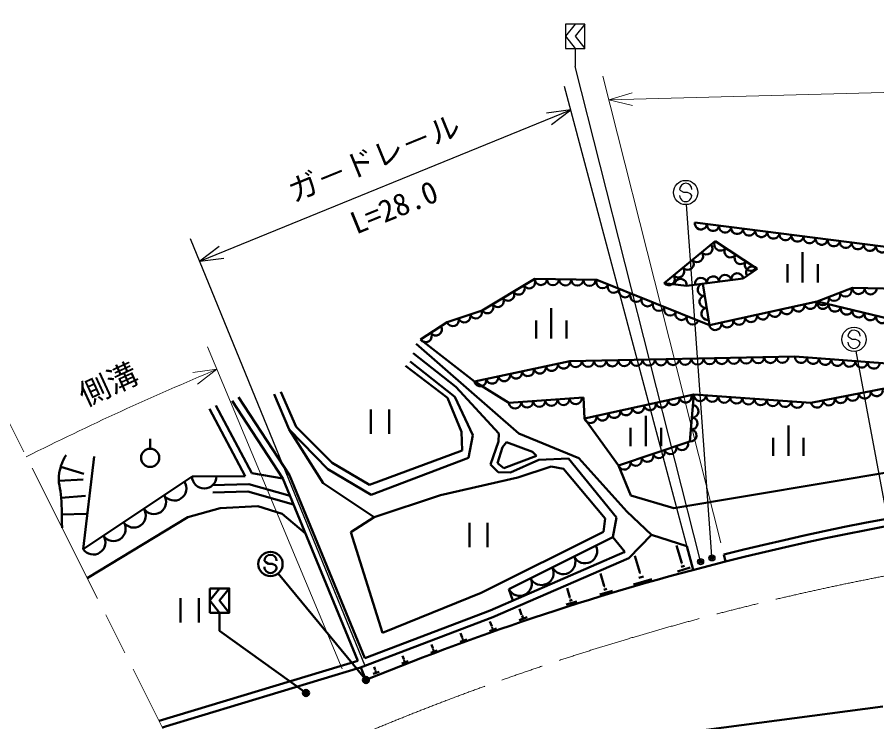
# Model space of a CAD drawing. Units: millimetres, scale not verified. Extents: x 40000 to 680000, y 20000 to 380000.
# Drawn here: x 363360 to 434016, y 255219 to 313190 of the extents above; entities that cross this region are included whole.
import ezdxf
from ezdxf.enums import TextEntityAlignment as Align

# ---------------------------------------------------------------- set-up
doc = ezdxf.new("R2010")
doc.units = ezdxf.units.MM
doc.header["$LTSCALE"] = 1000
doc.header["$PDMODE"] = 32
doc.header["$PDSIZE"] = 500
doc.linetypes.add('CHAIN', pattern=[18.5, 12, -1.5, 3.5, -1.5])
for name, color, linetype, lineweight in [('S-BMK', 2, 'CHAIN', 13), ('S-STR-HTXT', 7, 'Continuous', 13), ('S-STR-STRC', 7, 'Continuous', 25), ('S-TTL-LINE', 7, 'Continuous', 50)]:
    doc.layers.add(name, color=color, linetype=linetype, lineweight=lineweight)
doc.styles.add('@ＭＳ ゴシック', font='')
doc.styles.add('ＭＳ ゴシック', font='')
doc.styles.get('@ＭＳ ゴシック').set_extended_font_data('@MS Gothic')
doc.styles.get('ＭＳ ゴシック').set_extended_font_data('MS Gothic')

msp = doc.modelspace()

# ---------------------------------------------------------------- linework, layer by layer
at = {"layer": 'S-BMK'}
msp.add_line((378274, 248826), (360649, 283896), dxfattribs=at)
msp.add_arc((475264, 55841), 215237, 90.26277, 116.4834, dxfattribs=at)
at = {"layer": 'S-STR-HTXT'}
for p, q in [((538193, 309785), (411996, 306392)), ((421197, 269957), (411507, 308331)), ((413914, 306961), (411996, 306392)), ((411996, 306392), (413941, 305927)), ((390077, 259586), (379005, 286069)), ((379776, 284223), (377794, 283956)), ((378194, 283000), (379776, 284223))]:
    msp.add_line(p, q, dxfattribs=at)
for centre, radius, start, end in [((186014, 68568), 254927, 45.26591, 93.08953), ((475264, 55841), 247541, 112.69007, 116.68305)]:
    msp.add_arc(centre, radius, start, end, dxfattribs=at)
at = {"layer": 'S-STR-STRC'}
for p, q in [((408425, 312625), (408425, 310625)), ((409225, 310625), (409225, 309125)), ((419495, 268533), (409225, 309125)), ((418664, 268680), (408343, 307490)), ((378368, 293106), (408857, 305557)), ((408857, 305557), (406873, 305306)), ((407265, 304348), (408857, 305557)), ((417910, 298906), (417811, 299024)), ((418155, 298766), (417910, 298906)), ((418456, 298764), (418155, 298766)), ((418701, 298652), (418456, 298764)), ((418807, 298516), (418701, 298652)), ((420449, 268855), (418377, 297768)), ((391998, 259731), (377612, 294957)), ((379961, 294315), (378368, 293106)), ((378368, 293106), (380352, 293357)), ((431748, 286825), (431648, 286943)), ((431993, 286686), (431748, 286825)), ((432293, 286684), (431993, 286686)), ((432538, 286572), (432293, 286684)), ((432644, 286436), (432538, 286572)), ((434870, 272087), (432327, 285702))]:
    msp.add_line(p, q, dxfattribs=at)
for points in [[(408425, 310625), (410025, 310625), (410025, 312625), (408425, 312625)], [(409225, 312625), (408425, 311625), (409225, 310625)], [(410025, 312625), (409225, 311625), (410025, 310625)]]:
    msp.add_lwpolyline(points, dxfattribs=at)
for centre, radius in [((418306, 298765), 1000), ((432143, 286685), 1000), ((419531, 268387), 150), ((419531, 268387), 120), ((420460, 268706), 150), ((420460, 268706), 120), ((420460, 268706), 90), ((420460, 268706), 60), ((420460, 268706), 30), ((419531, 268387), 90), ((419531, 268387), 60), ((419531, 268387), 30)]:
    msp.add_circle(centre, radius, dxfattribs=at)
for centre, start, end in [((418311, 299020), 359.55488, 179.55488), ((418307, 298520), 179.55488, 359.55488), ((432148, 286939), 359.55488, 179.55488), ((432144, 286439), 179.55488, 359.55488)]:
    msp.add_arc(centre, 500, start, end, dxfattribs=at)
for p in [(419531, 268387), (420460, 268706)]:
    msp.add_point(p, dxfattribs=at)
at = {"layer": 'S-TTL-LINE'}
for p, q in [((419066, 296288), (441367, 293459)), ((416531, 291319), (420743, 294757)), ((420743, 294757), (424181, 292479)), ((427914, 291361), (427914, 293861)), ((426664, 291361), (426664, 292861)), ((429164, 291361), (429164, 292861)), ((424181, 292479), (423041, 291685)), ((401572, 289069), (405901, 291661)), ((405901, 291661), (410999, 291575)), ((410999, 291575), (420254, 287844)), ((418383, 291095), (416531, 291319)), ((423041, 291685), (418383, 291095)), ((419714, 291264), (420254, 287844)), ((429111, 289809), (432016, 290920)), ((432016, 290920), (444633, 290635)), ((420254, 287844), (429111, 289809)), ((429111, 289809), (439692, 287248)), ((398696, 288101), (401572, 289069)), ((407256, 286744), (407256, 289244)), ((396517, 286686), (398696, 288101)), ((406006, 286744), (406006, 288244)), ((408506, 286744), (408506, 288244)), ((404605, 278929), (396158, 286325)), ((396517, 286686), (400935, 283228)), ((399417, 282780), (395910, 285560)), ((399323, 281952), (395647, 284870)), ((400935, 283228), (408771, 284888)), ((408771, 284888), (427285, 285279)), ((427285, 285279), (434877, 284692)), ((395264, 284511), (398727, 281868)), ((402943, 278945), (399417, 282780)), ((400935, 283228), (403778, 281461)), ((428604, 281471), (434935, 282688)), ((385729, 275513), (381542, 281941)), ((384486, 282187), (385719, 279262)), ((386287, 279498), (385033, 282369)), ((400801, 278807), (399323, 281952)), ((409991, 280186), (418985, 282140)), ((418648, 278276), (418985, 282140)), ((418985, 282140), (428604, 281471)), ((382653, 275664), (379684, 281242)), ((385195, 275232), (381039, 281614)), ((398727, 281868), (399889, 279088)), ((403778, 281461), (409900, 281896)), ((409900, 281896), (409991, 280186)), ((382092, 275440), (379154, 280960)), ((392440, 280907), (392440, 278907)), ((393940, 280907), (393940, 278907)), ((409991, 280186), (412787, 276306)), ((415028, 277896), (415028, 280396)), ((388523, 274866), (385719, 279262)), ((385719, 279262), (388902, 276003)), ((389249, 276514), (386287, 279498)), ((413778, 277896), (413778, 279396)), ((416278, 277896), (416278, 279396)), ((426748, 277091), (426748, 279591)), ((374290, 277688), (374290, 278488)), ((399889, 279088), (399935, 277539)), ((400460, 276950), (400801, 278807)), ((402925, 278291), (402943, 278945)), ((409520, 276918), (404605, 278929)), ((425498, 277091), (425498, 278591)), ((427998, 277091), (427998, 278591)), ((402252, 276383), (402925, 278291)), ((402848, 276486), (403247, 277826)), ((403247, 277826), (403576, 278214)), ((403576, 278214), (405715, 277438)), ((412787, 276306), (418648, 278276)), ((369694, 277036), (368779, 269423)), ((399935, 277539), (392325, 274713)), ((406044, 277097), (403365, 276099)), ((405715, 277438), (406044, 277097)), ((392325, 274713), (389249, 276514)), ((392464, 273881), (400460, 276950)), ((402906, 275747), (402252, 276383)), ((403365, 276099), (402848, 276486)), ((406226, 276767), (403906, 275729)), ((408672, 276896), (406226, 276767)), ((412631, 272036), (408672, 276896)), ((413475, 272516), (409520, 276918)), ((412787, 276306), (413798, 273841)), ((366935, 276189), (368849, 275610)), ((385195, 275232), (382653, 275664)), ((388902, 276003), (392464, 273881)), ((403906, 275729), (402906, 275747)), ((404497, 275313), (407241, 276213)), ((407241, 276213), (408275, 276033)), ((408275, 276033), (411694, 271939)), ((417335, 272808), (435654, 275857)), ((366779, 275052), (368777, 275155)), ((368779, 269423), (377732, 275403)), ((377732, 275403), (382092, 275440)), ((385195, 275232), (391371, 260245)), ((385729, 275513), (391932, 260459)), ((392692, 272062), (388523, 274866)), ((398154, 273874), (404497, 275313)), ((379418, 274684), (382403, 274779)), ((379438, 274085), (382327, 274177)), ((382327, 274177), (386077, 273093)), ((382403, 274779), (385785, 273802)), ((366982, 273638), (368975, 273806)), ((392692, 272062), (398154, 273874)), ((413798, 273841), (417335, 272808)), ((380035, 272788), (377375, 272067)), ((383142, 272962), (380035, 272788)), ((385131, 272340), (383142, 272962)), ((367034, 272284), (369034, 272318)), ((377375, 272067), (369124, 267034)), ((387062, 270702), (385131, 272340)), ((390778, 270815), (392692, 272062)), ((412318, 270404), (412631, 272036)), ((415506, 270597), (413475, 272516)), ((400525, 271600), (400525, 269600)), ((402025, 271600), (402025, 269600)), ((411694, 271939), (411559, 270860)), ((393386, 262538), (390778, 270815)), ((411559, 270860), (401483, 265822)), ((403772, 266131), (412318, 270404)), ((413292, 269195), (412318, 270404)), ((413638, 268692), (415506, 270597)), ((418391, 269678), (415506, 270597)), ((417996, 268271), (417563, 269725)), ((418921, 267714), (418391, 269678)), ((402226, 264381), (413292, 269195)), ((402453, 263825), (413638, 268692)), ((413210, 269112), (413292, 269195)), ((414544, 267499), (414131, 268882)), ((421442, 268987), (421589, 268406)), ((383785, 268348), (383685, 268466)), ((384030, 268209), (383785, 268348)), ((384331, 268206), (384030, 268209)), ((384576, 268094), (384331, 268206)), ((384682, 267958), (384576, 268094)), ((418678, 267902), (417627, 267589)), ((418206, 268048), (417943, 267969)), ((418029, 268281), (417963, 268261)), ((391927, 258776), (384815, 267435)), ((411620, 266372), (411311, 267409)), ((414847, 267175), (414467, 267062)), ((414591, 267513), (414496, 267485)), ((411653, 266382), (411587, 266362)), ((415532, 266965), (414009, 266511)), ((379187, 266194), (379187, 264194)), ((401483, 265822), (393386, 262538)), ((404107, 265200), (403772, 266131)), ((408798, 265434), (408565, 266214)), ((412303, 266002), (411250, 265688)), ((411830, 266148), (411567, 266069)), ((376791, 265387), (376791, 263387)), ((378291, 265387), (378291, 263387)), ((409366, 265127), (408491, 264866)), ((408972, 265248), (408754, 265182)), ((408825, 265442), (408770, 265426)), ((391932, 260459), (402226, 264381)), ((404824, 264031), (404648, 264508)), ((379987, 264194), (379987, 262694)), ((391565, 259677), (402453, 263825)), ((405265, 263828), (404622, 263590)), ((404964, 263900), (404803, 263840)), ((404844, 264038), (404804, 264023)), ((402755, 262900), (402182, 262688)), ((402362, 263081), (402220, 263466)), ((402380, 263087), (402344, 263074)), ((402487, 262964), (402344, 262911)), ((386974, 257678), (379987, 262694)), ((399932, 262169), (399803, 262519)), ((399949, 262175), (399915, 262163)), ((397525, 261266), (397409, 261581)), ((400309, 261996), (399759, 261792)), ((400052, 262057), (399914, 262006)), ((397886, 261100), (397359, 260905)), ((397640, 261159), (397508, 261110)), ((397542, 261272), (397509, 261260)), ((375017, 255308), (391371, 260245)), ((395486, 260213), (394983, 260027)), ((395141, 260371), (395037, 260653)), ((395251, 260269), (395125, 260222)), ((395157, 260377), (395126, 260366)), ((375290, 254763), (391565, 259677)), ((391965, 258799), (391599, 259691)), ((393109, 259334), (392629, 259156)), ((392780, 259485), (392689, 259733)), ((392885, 259387), (392764, 259343)), ((392795, 259491), (392765, 259480)), ((406048, 252735), (434515, 256482))]:
    msp.add_line(p, q, dxfattribs=at)
for points in [[(379187, 264194), (380787, 264194), (380787, 266194), (379187, 266194)], [(379987, 266194), (379187, 265194), (379987, 264194)], [(380787, 266194), (379987, 265194), (380787, 264194)]]:
    msp.add_lwpolyline(points, dxfattribs=at)
for centre, radius in [((374290, 276938), 750), ((384180, 268207), 1000), ((392022, 258660), 150), ((392022, 258660), 120), ((392022, 258660), 90), ((392022, 258660), 60), ((392022, 258660), 30), ((387096, 257591), 150), ((387096, 257591), 120), ((387096, 257591), 90), ((387096, 257591), 60), ((387096, 257591), 30)]:
    msp.add_circle(centre, radius, dxfattribs=at)
for centre, radius, start, end in [((419562, 296225), 500, 172.76976, 352.76976), ((420554, 296099), 500, 172.76976, 352.76976), ((421547, 295973), 500, 172.76976, 352.76976), ((422539, 295848), 500, 172.76976, 352.76976), ((423531, 295722), 500, 172.76976, 352.76976), ((424523, 295596), 500, 172.76976, 352.76976), ((425515, 295470), 500, 172.76976, 352.76976), ((426507, 295344), 500, 172.76976, 352.76976), ((421159, 294481), 500, 146.46669, 326.46669), ((427499, 295218), 500, 172.76976, 352.76976), ((428491, 295092), 500, 172.76976, 352.76976), ((429483, 294967), 500, 172.76976, 352.76976), ((430475, 294841), 500, 172.76976, 352.76976), ((431467, 294715), 500, 172.76976, 352.76976), ((432459, 294589), 500, 172.76976, 352.76976), ((420017, 294165), 500, 219.22906, 39.22906), ((421993, 293929), 500, 146.46669, 326.46669), ((433451, 294463), 500, 172.76976, 352.76976), ((434443, 294337), 500, 172.76976, 352.76976), ((419243, 293533), 500, 219.22906, 39.22906), ((422827, 293376), 500, 146.46669, 326.46669), ((417693, 292268), 500, 219.22906, 39.22906), ((418468, 292900), 500, 219.22906, 39.22906), ((423660, 292824), 500, 146.46669, 326.46669), ((423770, 292193), 500, 34.85446, 214.85446), ((416919, 291635), 500, 219.22906, 39.22906), ((420561, 291371), 500, 7.21738, 187.21738), ((421553, 291497), 500, 7.21738, 187.21738), ((422545, 291623), 500, 7.21738, 187.21738), ((404575, 290867), 500, 210.90829, 30.90829), ((405433, 291380), 500, 210.90829, 30.90829), ((406401, 291652), 500, 179.03983, 359.03983), ((407401, 291635), 500, 179.03983, 359.03983), ((408401, 291619), 500, 179.03983, 359.03983), ((409400, 291602), 500, 179.03983, 359.03983), ((410400, 291585), 500, 179.03983, 359.03983), ((411462, 291388), 500, 158.04677, 338.04677), ((412390, 291014), 500, 158.04677, 338.04677), ((417886, 291155), 500, 353.10758, 173.10758), ((419569, 291246), 500, 7.21738, 187.21738), ((419792, 290770), 500, 98.97451, 278.97451), ((403717, 290353), 500, 210.90829, 30.90829), ((413317, 290641), 500, 158.04677, 338.04677), ((414245, 290267), 500, 158.04677, 338.04677), ((430513, 290345), 500, 200.9245, 20.9245), ((431447, 290702), 500, 200.9245, 20.9245), ((432516, 290909), 500, 178.70686, 358.70686), ((433516, 290886), 500, 178.70686, 358.70686), ((402859, 289839), 500, 210.90829, 30.90829), ((415172, 289893), 500, 158.04677, 338.04677), ((416100, 289519), 500, 158.04677, 338.04677), ((419948, 289782), 500, 98.97451, 278.97451), ((428553, 289685), 500, 192.5093, 12.5093), ((429597, 289692), 500, 166.39272, 346.39272), ((429579, 289988), 500, 200.9245, 20.9245), ((401065, 288898), 500, 198.60497, 18.60497), ((402001, 289326), 500, 210.90829, 30.90829), ((417027, 289145), 500, 158.04677, 338.04677), ((420104, 288795), 500, 98.97451, 278.97451), ((425624, 289036), 500, 192.5093, 12.5093), ((426600, 289252), 500, 192.5093, 12.5093), ((427576, 289469), 500, 192.5093, 12.5093), ((430569, 289457), 500, 166.39272, 346.39272), ((431541, 289221), 500, 166.39272, 346.39272), ((432513, 288986), 500, 166.39272, 346.39272), ((399170, 288260), 500, 198.60497, 18.60497), ((400117, 288579), 500, 198.60497, 18.60497), ((417955, 288771), 500, 158.04677, 338.04677), ((418882, 288397), 500, 158.04677, 338.04677), ((421719, 288169), 500, 192.5093, 12.5093), ((422695, 288386), 500, 192.5093, 12.5093), ((423671, 288602), 500, 192.5093, 12.5093), ((424648, 288819), 500, 192.5093, 12.5093), ((433485, 288751), 500, 166.39272, 346.39272), ((434457, 288515), 500, 166.39272, 346.39272), ((397775, 287503), 500, 213.00453, 33.00453), ((420743, 287953), 500, 192.5093, 12.5093), ((396937, 286958), 500, 213.00453, 33.00453), ((408273, 284782), 500, 191.95676, 11.95676), ((409271, 284898), 500, 181.21243, 1.21243), ((410271, 284919), 500, 181.21243, 1.21243), ((411271, 284940), 500, 181.21243, 1.21243), ((412270, 284962), 500, 181.21243, 1.21243), ((413270, 284983), 500, 181.21243, 1.21243), ((414270, 285004), 500, 181.21243, 1.21243), ((415270, 285025), 500, 181.21243, 1.21243), ((416270, 285046), 500, 181.21243, 1.21243), ((417269, 285067), 500, 181.21243, 1.21243), ((418269, 285089), 500, 181.21243, 1.21243), ((419269, 285110), 500, 181.21243, 1.21243), ((420269, 285131), 500, 181.21243, 1.21243), ((421268, 285152), 500, 181.21243, 1.21243), ((422268, 285173), 500, 181.21243, 1.21243), ((423268, 285194), 500, 181.21243, 1.21243), ((424268, 285216), 500, 181.21243, 1.21243), ((425268, 285237), 500, 181.21243, 1.21243), ((426267, 285258), 500, 181.21243, 1.21243), ((427784, 285241), 500, 175.57303, 355.57303), ((428781, 285164), 500, 175.57303, 355.57303), ((429778, 285086), 500, 175.57303, 355.57303), ((430775, 285009), 500, 175.57303, 355.57303), ((431772, 284932), 500, 175.57303, 355.57303), ((432769, 284855), 500, 175.57303, 355.57303), ((433766, 284778), 500, 175.57303, 355.57303), ((404359, 283953), 500, 191.95676, 11.95676), ((405338, 284160), 500, 191.95676, 11.95676), ((406316, 284368), 500, 191.95676, 11.95676), ((407294, 284575), 500, 191.95676, 11.95676), ((401424, 283332), 500, 191.95676, 11.95676), ((402403, 283539), 500, 191.95676, 11.95676), ((403381, 283746), 500, 191.95676, 11.95676), ((418298, 281991), 500, 192.26006, 12.26006), ((419484, 282106), 500, 176.01748, 356.01748), ((420482, 282036), 500, 176.01748, 356.01748), ((421479, 281967), 500, 176.01748, 356.01748), ((422477, 281897), 500, 176.01748, 356.01748), ((431059, 281943), 500, 190.88553, 10.88553), ((432041, 282132), 500, 190.88553, 10.88553), ((433023, 282321), 500, 190.88553, 10.88553), ((434005, 282509), 500, 190.88553, 10.88553), ((404277, 281496), 500, 184.06672, 4.06672), ((405274, 281567), 500, 184.06672, 4.06672), ((406272, 281638), 500, 184.06672, 4.06672), ((407269, 281709), 500, 184.06672, 4.06672), ((408267, 281780), 500, 184.06672, 4.06672), ((409264, 281851), 500, 184.06672, 4.06672), ((414389, 281141), 500, 192.26006, 12.26006), ((415366, 281354), 500, 192.26006, 12.26006), ((416343, 281566), 500, 192.26006, 12.26006), ((417320, 281778), 500, 192.26006, 12.26006), ((418866, 280766), 500, 265.01347, 85.01347), ((423475, 281828), 500, 176.01748, 356.01748), ((424472, 281758), 500, 176.01748, 356.01748), ((425470, 281689), 500, 176.01748, 356.01748), ((426467, 281619), 500, 176.01748, 356.01748), ((427465, 281550), 500, 176.01748, 356.01748), ((429095, 281565), 500, 190.88553, 10.88553), ((430077, 281754), 500, 190.88553, 10.88553), ((411457, 280504), 500, 192.26006, 12.26006), ((412434, 280717), 500, 192.26006, 12.26006), ((413412, 280929), 500, 192.26006, 12.26006), ((410480, 280292), 500, 192.26006, 12.26006), ((418779, 279770), 500, 265.01347, 85.01347), ((418692, 278774), 500, 265.01347, 85.01347), ((417052, 277739), 500, 198.58024, 18.58024), ((418000, 278058), 500, 198.58024, 18.58024), ((415156, 277102), 500, 198.58024, 18.58024), ((416104, 277421), 500, 198.58024, 18.58024), ((413261, 276465), 500, 198.58024, 18.58024), ((414209, 276783), 500, 198.58024, 18.58024), ((475264, 55841), 219837, 90.03813, 104.17179), ((376264, 274422), 1000, 213.7383, 33.7383), ((378732, 275411), 1000, 180.49392, 0.49392), ((475264, 55841), 219237, 90.04134, 104.17179), ((374600, 273311), 1000, 213.7383, 33.7383), ((372937, 272200), 1000, 213.7383, 33.7383), ((371274, 271090), 1000, 213.7383, 33.7383), ((369611, 269979), 1000, 213.7383, 33.7383), ((410033, 269261), 1000, 206.56366, 26.56366), ((384185, 268462), 500, 359.55488, 179.55488), ((408244, 268367), 1000, 206.56366, 26.56366), ((384182, 267962), 500, 179.55488, 359.55488), ((475264, 55841), 219237, 104.17179, 112.2753), ((406455, 267473), 1000, 206.56366, 26.56366), ((404666, 266578), 1000, 206.56366, 26.56366)]:
    msp.add_arc(centre, radius, start, end, dxfattribs=at)
msp.add_open_spline([(367045, 271170), (367035, 272354), (367037, 272675), (366982, 273638), (366937, 274444), (366668, 274904), (366819, 275697), (366934, 276300), (367052, 276574), (367374, 277167)], degree=3, knots=[0, 0, 0, 0, 1, 1, 1, 2, 2, 2, 3, 3, 3, 3], dxfattribs=at)
for p in [(392022, 258660), (387096, 257591)]:
    msp.add_point(p, dxfattribs=at)

# ---------------------------------------------------------------- texts
at = {"layer": 'S-STR-HTXT', "style": 'ＭＳ ゴシック'}
msp.add_text('側溝', height=1833, rotation=24.687, dxfattribs=at).set_placement((371460, 281666), align=Align.BOTTOM_CENTER)
at = {"layer": 'S-STR-STRC', "style": 'ＭＳ ゴシック'}
msp.add_text('ガ－ドレ－ル', height=1833, rotation=22.214, dxfattribs=at).set_placement((393235, 300257), align=Align.BOTTOM_CENTER)
at = {"layer": 'S-STR-STRC', "style": '@ＭＳ ゴシック'}
msp.add_text('L=28.0', height=1833, rotation=22.215, dxfattribs=at).set_placement((393991, 298406), align=Align.TOP_CENTER)

doc.saveas('drawing.dxf')
